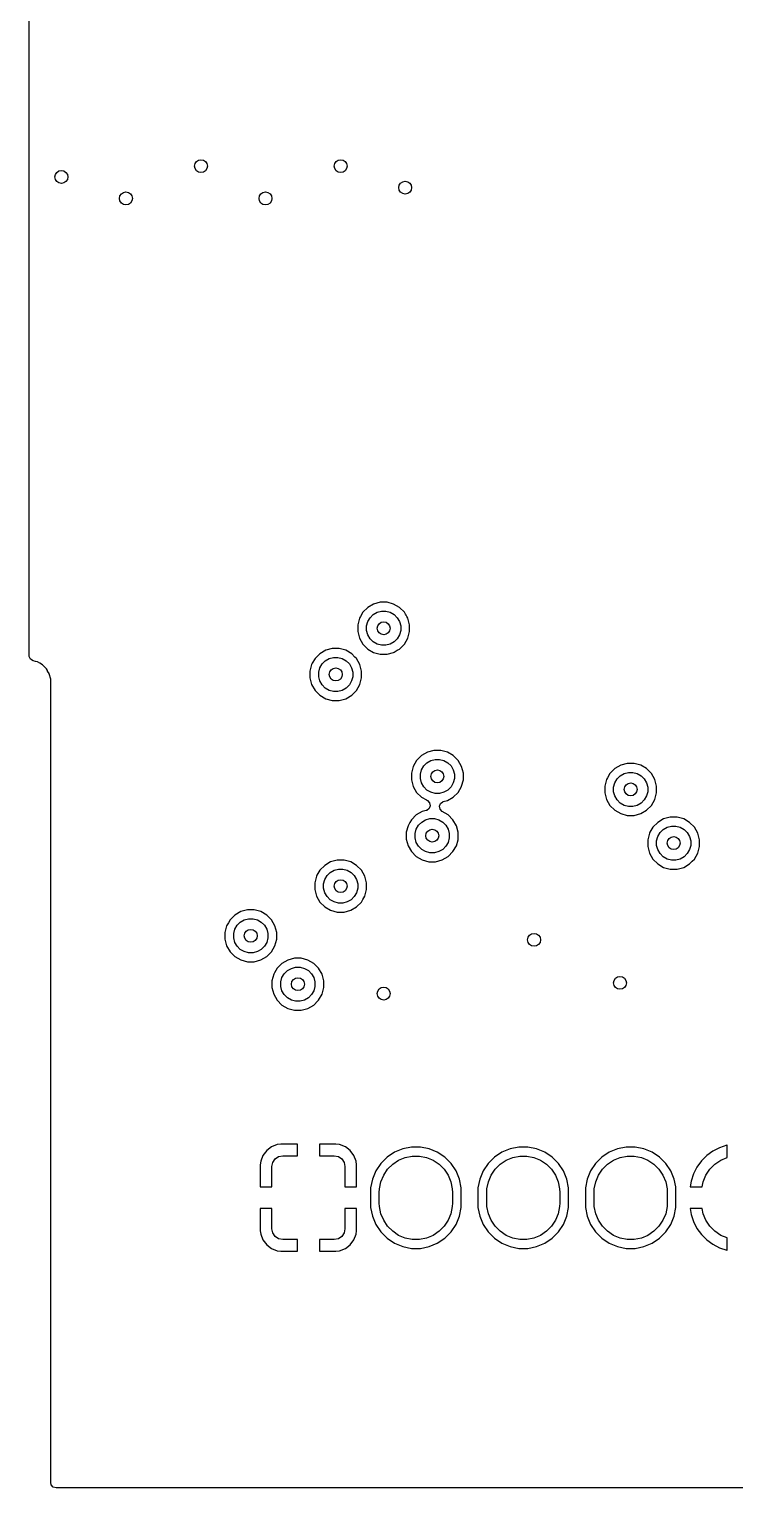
# Model space of a CAD drawing. Extents: x 0.98 to 8.09, y -3.46 to -0.83.
# Drawn here: x 3.002 to 3.649, y -3.465 to -2.128 of the extents above; entities that cross this region are included whole.
import ezdxf

# ---------------------------------------------------------------- set-up
doc = ezdxf.new("R2010")
doc.units = 0
doc.header["$MEASUREMENT"] = 0
doc.layers.add('BLACK', color=7, linetype='CONTINUOUS')

msp = doc.modelspace()

# ---------------------------------------------------------------- linework, layer by layer
at = {"layer": 'BLACK', "linetype": 'CONTINUOUS'}
for p, q in [((3.002, -2.1671), (3.002, -2.081)), ((3.002, -2.2015), (3.002, -2.1671)), ((3.002, -2.241), (3.002, -2.2015)), ((3.002, -2.2902), (3.002, -2.241)), ((3.002, -2.3295), (3.002, -2.2902)), ((3.002, -2.4772), (3.002, -2.3295)), ((3.002, -2.5067), (3.002, -2.4772)), ((3.002, -2.5559), (3.002, -2.5067)), ((3.002, -2.5953), (3.002, -2.5559)), ((3.002, -2.6347), (3.002, -2.5953)), ((3.002, -2.674), (3.002, -2.6347)), ((3.3122, -2.6581), (3.3078, -2.6626)), ((3.3176, -2.655), (3.3122, -2.6581)), ((3.3122, -2.6581), (3.3122, -2.6581)), ((3.3236, -2.6534), (3.3176, -2.655)), ((3.3176, -2.655), (3.3176, -2.655)), ((3.3176, -2.655), (3.3176, -2.655)), ((3.3299, -2.6534), (3.3236, -2.6534)), ((3.3359, -2.655), (3.3299, -2.6534)), ((3.3414, -2.6581), (3.3359, -2.655)), ((3.3458, -2.6626), (3.3414, -2.6581)), ((3.3046, -2.668), (3.303, -2.674)), ((3.3056, -2.6663), (3.3046, -2.668)), ((3.3078, -2.6626), (3.3056, -2.6663)), ((3.3078, -2.6626), (3.3078, -2.6626)), ((3.3112, -2.6751), (3.3122, -2.6711)), ((3.3122, -2.6711), (3.3143, -2.6676)), ((3.3143, -2.6676), (3.3172, -2.6647)), ((3.3172, -2.6647), (3.3207, -2.6626)), ((3.3207, -2.6626), (3.3247, -2.6616)), ((3.3247, -2.6616), (3.3288, -2.6616)), ((3.3288, -2.6616), (3.3328, -2.6626)), ((3.3328, -2.6626), (3.3364, -2.6647)), ((3.3364, -2.6647), (3.3393, -2.6676)), ((3.3393, -2.6676), (3.3413, -2.6711)), ((3.3413, -2.6711), (3.3424, -2.6751)), ((3.3467, -2.6642), (3.3458, -2.6626)), ((3.3473, -2.6652), (3.3467, -2.6642)), ((3.348, -2.6663), (3.3473, -2.6652)), ((3.3489, -2.668), (3.348, -2.6663)), ((3.348, -2.6663), (3.348, -2.6663)), ((3.3505, -2.674), (3.3489, -2.668)), ((3.3489, -2.668), (3.3489, -2.668)), ((3.002, -2.7022), (3.002, -2.674)), ((3.303, -2.674), (3.303, -2.6803)), ((3.303, -2.6803), (3.3046, -2.6863)), ((3.3112, -2.6792), (3.3112, -2.6751)), ((3.3122, -2.6832), (3.3112, -2.6792)), ((3.3143, -2.6868), (3.3122, -2.6832)), ((3.3413, -2.6832), (3.3393, -2.6868)), ((3.3424, -2.6792), (3.3413, -2.6832)), ((3.3424, -2.6751), (3.3424, -2.6792)), ((3.3489, -2.6863), (3.3505, -2.6803)), ((3.3505, -2.6803), (3.3505, -2.674)), ((3.2737, -2.6974), (3.2683, -2.7005)), ((3.2797, -2.6957), (3.2737, -2.6974)), ((3.2737, -2.6974), (3.2737, -2.6974)), ((3.2737, -2.6974), (3.2737, -2.6974)), ((3.286, -2.6957), (3.2797, -2.6957)), ((3.2921, -2.6974), (3.286, -2.6957)), ((3.2975, -2.7005), (3.2921, -2.6974)), ((3.3046, -2.6863), (3.3078, -2.6918)), ((3.3078, -2.6918), (3.3122, -2.6962)), ((3.3122, -2.6962), (3.3176, -2.6993)), ((3.3172, -2.6897), (3.3143, -2.6868)), ((3.3207, -2.6917), (3.3172, -2.6897)), ((3.3247, -2.6928), (3.3207, -2.6917)), ((3.3288, -2.6928), (3.3247, -2.6928)), ((3.3328, -2.6917), (3.3288, -2.6928)), ((3.3364, -2.6897), (3.3328, -2.6917)), ((3.3393, -2.6868), (3.3364, -2.6897)), ((3.3365, -2.699), (3.3393, -2.6974)), ((3.3393, -2.6974), (3.3414, -2.6962)), ((3.3414, -2.6962), (3.3458, -2.6918)), ((3.3458, -2.6918), (3.3489, -2.6863)), ((3.002, -2.703), (3.002, -2.7022)), ((3.0032, -2.7055), (3.002, -2.703)), ((3.0056, -2.7069), (3.0032, -2.7055)), ((3.0079, -2.7076), (3.0056, -2.7069)), ((3.0096, -2.708), (3.0079, -2.7076)), ((3.0116, -2.7092), (3.0096, -2.708)), ((3.0141, -2.7106), (3.0116, -2.7092)), ((3.0177, -2.7143), (3.0141, -2.7106)), ((3.2607, -2.7103), (3.2591, -2.7164)), ((3.2614, -2.7092), (3.2607, -2.7103)), ((3.2639, -2.7049), (3.2614, -2.7092)), ((3.2683, -2.7005), (3.2639, -2.7049)), ((3.2639, -2.7049), (3.2639, -2.7049)), ((3.2683, -2.7005), (3.2683, -2.7005)), ((3.2683, -2.7135), (3.2704, -2.7099)), ((3.2704, -2.7099), (3.2733, -2.707)), ((3.2733, -2.707), (3.2769, -2.705)), ((3.2769, -2.705), (3.2808, -2.7039)), ((3.2808, -2.7039), (3.2849, -2.7039)), ((3.2849, -2.7039), (3.2889, -2.705)), ((3.2889, -2.705), (3.2925, -2.707)), ((3.2925, -2.707), (3.2954, -2.7099)), ((3.2954, -2.7099), (3.2974, -2.7135)), ((3.3005, -2.7036), (3.2975, -2.7005)), ((3.3019, -2.7049), (3.3005, -2.7036)), ((3.305, -2.7103), (3.3019, -2.7049)), ((3.3066, -2.7164), (3.305, -2.7103)), ((3.3176, -2.6993), (3.3236, -2.7009)), ((3.3236, -2.7009), (3.3236, -2.7009)), ((3.3236, -2.7009), (3.3299, -2.7009)), ((3.3299, -2.7009), (3.3359, -2.6993)), ((3.3299, -2.7009), (3.3299, -2.7009)), ((3.3359, -2.6993), (3.3365, -2.699)), ((3.3359, -2.6993), (3.3359, -2.6993)), ((3.3359, -2.6993), (3.3359, -2.6993)), ((3.3359, -2.6993), (3.3359, -2.6993)), ((3.3365, -2.699), (3.3365, -2.699)), ((3.0187, -2.7159), (3.0177, -2.7143)), ((3.0189, -2.7164), (3.0187, -2.7159)), ((3.0202, -2.7185), (3.0189, -2.7164)), ((3.0203, -2.7188), (3.0202, -2.7185)), ((3.0202, -2.7185), (3.0202, -2.7185)), ((3.0217, -2.7238), (3.0203, -2.7188)), ((3.0203, -2.7188), (3.0203, -2.7188)), ((3.0203, -2.7188), (3.0203, -2.7188)), ((3.0217, -2.7467), (3.0217, -2.7238)), ((3.0217, -2.7238), (3.0217, -2.7238)), ((3.2591, -2.7164), (3.2591, -2.7226)), ((3.2591, -2.7226), (3.2607, -2.7287)), ((3.2673, -2.7175), (3.2683, -2.7135)), ((3.2673, -2.7216), (3.2673, -2.7175)), ((3.2683, -2.7255), (3.2673, -2.7216)), ((3.2704, -2.7291), (3.2683, -2.7255)), ((3.2974, -2.7255), (3.2954, -2.7291)), ((3.2974, -2.7135), (3.2985, -2.7175)), ((3.2985, -2.7216), (3.2974, -2.7255)), ((3.2985, -2.7175), (3.2985, -2.7216)), ((3.305, -2.7287), (3.3066, -2.7226)), ((3.3066, -2.7226), (3.3066, -2.7164)), ((3.2607, -2.7287), (3.2639, -2.7341)), ((3.2639, -2.7341), (3.2683, -2.7385)), ((3.2683, -2.7385), (3.2737, -2.7417)), ((3.2733, -2.732), (3.2704, -2.7291)), ((3.2769, -2.7341), (3.2733, -2.732)), ((3.2808, -2.7351), (3.2769, -2.7341)), ((3.2849, -2.7351), (3.2808, -2.7351)), ((3.2889, -2.7341), (3.2849, -2.7351)), ((3.2925, -2.732), (3.2889, -2.7341)), ((3.2921, -2.7417), (3.2975, -2.7385)), ((3.2954, -2.7291), (3.2925, -2.732)), ((3.2975, -2.7385), (3.3019, -2.7341)), ((3.3019, -2.7341), (3.305, -2.7287)), ((3.0217, -2.7823), (3.0217, -2.7467)), ((3.2737, -2.7417), (3.2797, -2.7433)), ((3.2797, -2.7433), (3.2797, -2.7433)), ((3.2797, -2.7433), (3.286, -2.7433)), ((3.286, -2.7433), (3.2921, -2.7417)), ((3.286, -2.7433), (3.286, -2.7433)), ((3.0217, -2.8641), (3.0217, -2.7823)), ((3.3668, -2.7907), (3.3614, -2.7939)), ((3.3729, -2.7891), (3.3668, -2.7907)), ((3.3668, -2.7907), (3.3668, -2.7907)), ((3.3668, -2.7907), (3.3668, -2.7907)), ((3.3791, -2.7891), (3.3729, -2.7891)), ((3.3852, -2.7907), (3.3791, -2.7891)), ((3.3906, -2.7939), (3.3852, -2.7907)), ((3.3538, -2.8037), (3.3522, -2.8098)), ((3.3554, -2.801), (3.3538, -2.8037)), ((3.357, -2.7983), (3.3554, -2.801)), ((3.3614, -2.7939), (3.357, -2.7983)), ((3.357, -2.7983), (3.357, -2.7983)), ((3.3614, -2.7939), (3.3614, -2.7939)), ((3.3614, -2.8069), (3.3635, -2.8033)), ((3.3635, -2.8033), (3.3664, -2.8004)), ((3.3664, -2.8004), (3.37, -2.7983)), ((3.37, -2.7983), (3.3739, -2.7973)), ((3.3739, -2.7973), (3.378, -2.7973)), ((3.378, -2.7973), (3.382, -2.7983)), ((3.382, -2.7983), (3.3856, -2.8004)), ((3.3856, -2.8004), (3.3885, -2.8033)), ((3.3885, -2.8033), (3.3905, -2.8069)), ((3.395, -2.7983), (3.3906, -2.7939)), ((3.3981, -2.8037), (3.395, -2.7983)), ((3.3998, -2.8098), (3.3981, -2.8037)), ((3.5386, -2.8058), (3.5341, -2.8102)), ((3.544, -2.8027), (3.5386, -2.8058)), ((3.5386, -2.8058), (3.5386, -2.8058)), ((3.55, -2.801), (3.544, -2.8027)), ((3.544, -2.8027), (3.544, -2.8027)), ((3.544, -2.8027), (3.544, -2.8027)), ((3.5563, -2.801), (3.55, -2.801)), ((3.5623, -2.8027), (3.5563, -2.801)), ((3.5677, -2.8058), (3.5623, -2.8027)), ((3.5722, -2.8102), (3.5677, -2.8058)), ((3.3522, -2.8098), (3.3522, -2.816)), ((3.3522, -2.816), (3.3538, -2.8221)), ((3.3604, -2.8108), (3.3614, -2.8069)), ((3.3604, -2.8149), (3.3604, -2.8108)), ((3.3614, -2.8189), (3.3604, -2.8149)), ((3.3635, -2.8225), (3.3614, -2.8189)), ((3.3905, -2.8189), (3.3885, -2.8225)), ((3.3905, -2.8069), (3.3916, -2.8108)), ((3.3916, -2.8149), (3.3905, -2.8189)), ((3.3916, -2.8108), (3.3916, -2.8149)), ((3.3982, -2.8217), (3.3998, -2.816)), ((3.3998, -2.816), (3.3998, -2.8098)), ((3.531, -2.8156), (3.5294, -2.8217)), ((3.5318, -2.8143), (3.531, -2.8156)), ((3.5341, -2.8102), (3.5318, -2.8143)), ((3.5341, -2.8102), (3.5341, -2.8102)), ((3.5375, -2.8227), (3.5386, -2.8188)), ((3.5386, -2.8188), (3.5407, -2.8152)), ((3.5407, -2.8152), (3.5436, -2.8123)), ((3.5436, -2.8123), (3.5471, -2.8103)), ((3.5471, -2.8103), (3.5511, -2.8092)), ((3.5511, -2.8092), (3.5552, -2.8092)), ((3.5552, -2.8092), (3.5592, -2.8103)), ((3.5592, -2.8103), (3.5627, -2.8123)), ((3.5627, -2.8123), (3.5656, -2.8152)), ((3.5656, -2.8152), (3.5677, -2.8188)), ((3.5677, -2.8188), (3.5688, -2.8227)), ((3.5753, -2.8156), (3.5722, -2.8102)), ((3.5769, -2.8217), (3.5753, -2.8156)), ((3.3538, -2.8221), (3.357, -2.8275)), ((3.357, -2.8275), (3.3614, -2.8319)), ((3.3614, -2.8319), (3.3659, -2.8345)), ((3.3664, -2.8254), (3.3635, -2.8225)), ((3.37, -2.8274), (3.3664, -2.8254)), ((3.3739, -2.8285), (3.37, -2.8274)), ((3.378, -2.8285), (3.3739, -2.8285)), ((3.382, -2.8274), (3.378, -2.8285)), ((3.3856, -2.8254), (3.382, -2.8274)), ((3.3852, -2.835), (3.3906, -2.8319)), ((3.3885, -2.8225), (3.3856, -2.8254)), ((3.3906, -2.8319), (3.395, -2.8275)), ((3.395, -2.8275), (3.3981, -2.8221)), ((3.3981, -2.8221), (3.3982, -2.8217)), ((3.5294, -2.8217), (3.5294, -2.8279)), ((3.5294, -2.8279), (3.531, -2.834)), ((3.5375, -2.8269), (3.5375, -2.8227)), ((3.5386, -2.8308), (3.5375, -2.8269)), ((3.5407, -2.8344), (3.5386, -2.8308)), ((3.5677, -2.8308), (3.5656, -2.8344)), ((3.5688, -2.8269), (3.5677, -2.8308)), ((3.5688, -2.8227), (3.5688, -2.8269)), ((3.5753, -2.834), (3.5769, -2.8279)), ((3.5769, -2.8279), (3.5769, -2.8217)), ((3.3621, -2.8451), (3.3567, -2.8482)), ((3.3658, -2.8441), (3.3621, -2.8451)), ((3.3662, -2.844), (3.3658, -2.8441)), ((3.3659, -2.8345), (3.367, -2.8351)), ((3.3684, -2.8424), (3.3662, -2.844)), ((3.367, -2.8351), (3.3689, -2.8371)), ((3.3694, -2.8398), (3.3684, -2.8424)), ((3.3689, -2.8371), (3.3694, -2.8398)), ((3.3778, -2.8403), (3.3789, -2.8377)), ((3.3784, -2.843), (3.3778, -2.8403)), ((3.3803, -2.845), (3.3784, -2.843)), ((3.3789, -2.8377), (3.3811, -2.8361)), ((3.3804, -2.8451), (3.3803, -2.845)), ((3.3859, -2.8482), (3.3804, -2.8451)), ((3.3804, -2.8451), (3.3804, -2.8451)), ((3.3811, -2.8361), (3.3814, -2.836)), ((3.3814, -2.836), (3.3852, -2.835)), ((3.531, -2.834), (3.5341, -2.8394)), ((3.5341, -2.8394), (3.5386, -2.8438)), ((3.5386, -2.8438), (3.544, -2.847)), ((3.5436, -2.8373), (3.5407, -2.8344)), ((3.5471, -2.8394), (3.5436, -2.8373)), ((3.5511, -2.8404), (3.5471, -2.8394)), ((3.5552, -2.8404), (3.5511, -2.8404)), ((3.5592, -2.8394), (3.5552, -2.8404)), ((3.5627, -2.8373), (3.5592, -2.8394)), ((3.5623, -2.847), (3.5677, -2.8438)), ((3.5656, -2.8344), (3.5627, -2.8373)), ((3.5677, -2.8438), (3.5722, -2.8394)), ((3.5722, -2.8394), (3.5753, -2.834)), ((3.3491, -2.8581), (3.3475, -2.8641)), ((3.3509, -2.855), (3.3491, -2.8581)), ((3.3522, -2.8526), (3.3509, -2.855)), ((3.3567, -2.8482), (3.3522, -2.8526)), ((3.3522, -2.8526), (3.3522, -2.8526)), ((3.3567, -2.8482), (3.3567, -2.8482)), ((3.3567, -2.8612), (3.3588, -2.8576)), ((3.3588, -2.8576), (3.3617, -2.8547)), ((3.3617, -2.8547), (3.3652, -2.8527)), ((3.3652, -2.8527), (3.3692, -2.8516)), ((3.3692, -2.8516), (3.3733, -2.8516)), ((3.3733, -2.8516), (3.3773, -2.8527)), ((3.3773, -2.8527), (3.3809, -2.8547)), ((3.3809, -2.8547), (3.3838, -2.8576)), ((3.3838, -2.8576), (3.3858, -2.8612)), ((3.3903, -2.8526), (3.3859, -2.8482)), ((3.3934, -2.8581), (3.3903, -2.8526)), ((3.395, -2.8641), (3.3934, -2.8581)), ((3.544, -2.847), (3.55, -2.8486)), ((3.55, -2.8486), (3.55, -2.8486)), ((3.55, -2.8486), (3.5563, -2.8486)), ((3.5563, -2.8486), (3.5623, -2.847)), ((3.5563, -2.8486), (3.5563, -2.8486)), ((3.5779, -2.855), (3.5735, -2.8594)), ((3.5833, -2.8519), (3.5779, -2.855)), ((3.5779, -2.855), (3.5779, -2.855)), ((3.5894, -2.8502), (3.5833, -2.8519)), ((3.5833, -2.8519), (3.5833, -2.8519)), ((3.5833, -2.8519), (3.5833, -2.8519)), ((3.5865, -2.8595), (3.5905, -2.8584)), ((3.5956, -2.8502), (3.5894, -2.8502)), ((3.5905, -2.8584), (3.5946, -2.8584)), ((3.5946, -2.8584), (3.5985, -2.8595)), ((3.6017, -2.8519), (3.5956, -2.8502)), ((3.6071, -2.855), (3.6017, -2.8519)), ((3.6115, -2.8594), (3.6071, -2.855)), ((3.0217, -2.9103), (3.0217, -2.8641)), ((3.3475, -2.8641), (3.3475, -2.8704)), ((3.3475, -2.8704), (3.3491, -2.8764)), ((3.3557, -2.8652), (3.3567, -2.8612)), ((3.3557, -2.8693), (3.3557, -2.8652)), ((3.3567, -2.8733), (3.3557, -2.8693)), ((3.3858, -2.8612), (3.3869, -2.8652)), ((3.3869, -2.8693), (3.3858, -2.8733)), ((3.3869, -2.8652), (3.3869, -2.8693)), ((3.3934, -2.8764), (3.3949, -2.8709)), ((3.3949, -2.8709), (3.395, -2.8704)), ((3.395, -2.8704), (3.395, -2.8641)), ((3.5704, -2.8648), (3.5688, -2.8709)), ((3.5688, -2.8709), (3.5688, -2.8771)), ((3.5708, -2.8641), (3.5704, -2.8648)), ((3.5735, -2.8594), (3.5708, -2.8641)), ((3.5735, -2.8594), (3.5735, -2.8594)), ((3.5769, -2.872), (3.578, -2.868)), ((3.5769, -2.8761), (3.5769, -2.872)), ((3.578, -2.868), (3.58, -2.8644)), ((3.58, -2.8644), (3.5829, -2.8615)), ((3.5829, -2.8615), (3.5865, -2.8595)), ((3.5985, -2.8595), (3.6021, -2.8615)), ((3.6021, -2.8615), (3.605, -2.8644)), ((3.605, -2.8644), (3.6071, -2.868)), ((3.6071, -2.868), (3.6081, -2.872)), ((3.6081, -2.872), (3.6081, -2.8761)), ((3.6147, -2.8648), (3.6115, -2.8594)), ((3.6163, -2.8709), (3.6147, -2.8648)), ((3.6163, -2.8771), (3.6163, -2.8709)), ((3.3491, -2.8764), (3.3522, -2.8818)), ((3.3522, -2.8818), (3.3567, -2.8863)), ((3.3588, -2.8768), (3.3567, -2.8733)), ((3.3617, -2.8797), (3.3588, -2.8768)), ((3.3652, -2.8818), (3.3617, -2.8797)), ((3.3692, -2.8828), (3.3652, -2.8818)), ((3.3733, -2.8828), (3.3692, -2.8828)), ((3.3773, -2.8818), (3.3733, -2.8828)), ((3.3809, -2.8797), (3.3773, -2.8818)), ((3.3838, -2.8768), (3.3809, -2.8797)), ((3.3858, -2.8733), (3.3838, -2.8768)), ((3.3859, -2.8863), (3.3903, -2.8818)), ((3.3903, -2.8818), (3.3934, -2.8764)), ((3.5688, -2.8771), (3.5704, -2.8832)), ((3.5704, -2.8832), (3.5735, -2.8886)), ((3.578, -2.88), (3.5769, -2.8761)), ((3.58, -2.8836), (3.578, -2.88)), ((3.5829, -2.8865), (3.58, -2.8836)), ((3.605, -2.8836), (3.6021, -2.8865)), ((3.6071, -2.88), (3.605, -2.8836)), ((3.6081, -2.8761), (3.6071, -2.88)), ((3.6115, -2.8886), (3.6147, -2.8832)), ((3.6147, -2.8832), (3.6163, -2.8771)), ((3.2684, -2.8988), (3.2656, -2.9035)), ((3.2728, -2.8944), (3.2684, -2.8988)), ((3.2684, -2.8988), (3.2684, -2.8988)), ((3.2782, -2.8912), (3.2728, -2.8944)), ((3.2728, -2.8944), (3.2728, -2.8944)), ((3.2778, -2.9009), (3.2814, -2.8988)), ((3.2843, -2.8896), (3.2782, -2.8912)), ((3.2782, -2.8912), (3.2782, -2.8912)), ((3.2782, -2.8912), (3.2782, -2.8912)), ((3.2814, -2.8988), (3.2853, -2.8978)), ((3.2905, -2.8896), (3.2843, -2.8896)), ((3.2853, -2.8978), (3.2895, -2.8978)), ((3.2895, -2.8978), (3.2934, -2.8988)), ((3.2966, -2.8912), (3.2905, -2.8896)), ((3.2934, -2.8988), (3.297, -2.9009)), ((3.302, -2.8944), (3.2966, -2.8912)), ((3.3064, -2.8988), (3.302, -2.8944)), ((3.3095, -2.9042), (3.3064, -2.8988)), ((3.3567, -2.8863), (3.3621, -2.8894)), ((3.3621, -2.8894), (3.3681, -2.891)), ((3.3681, -2.891), (3.3681, -2.891)), ((3.3681, -2.891), (3.3744, -2.891)), ((3.3744, -2.891), (3.3804, -2.8894)), ((3.3744, -2.891), (3.3744, -2.891)), ((3.3804, -2.8894), (3.3859, -2.8863)), ((3.5735, -2.8886), (3.5779, -2.893)), ((3.5779, -2.893), (3.5833, -2.8962)), ((3.5865, -2.8886), (3.5829, -2.8865)), ((3.5833, -2.8962), (3.5894, -2.8978)), ((3.5905, -2.8896), (3.5865, -2.8886)), ((3.5894, -2.8978), (3.5894, -2.8978)), ((3.5894, -2.8978), (3.5956, -2.8978)), ((3.5946, -2.8896), (3.5905, -2.8896)), ((3.5985, -2.8886), (3.5946, -2.8896)), ((3.5956, -2.8978), (3.6017, -2.8962)), ((3.5956, -2.8978), (3.5956, -2.8978)), ((3.6021, -2.8865), (3.5985, -2.8886)), ((3.6017, -2.8962), (3.6071, -2.893)), ((3.6071, -2.893), (3.6096, -2.8906)), ((3.6096, -2.8906), (3.6115, -2.8886)), ((3.0217, -2.9558), (3.0217, -2.9103)), ((3.2653, -2.9042), (3.2636, -2.9103)), ((3.2636, -2.9103), (3.2636, -2.9165)), ((3.2656, -2.9035), (3.2653, -2.9042)), ((3.2718, -2.9113), (3.2729, -2.9074)), ((3.2718, -2.9154), (3.2718, -2.9113)), ((3.2729, -2.9074), (3.2749, -2.9038)), ((3.2749, -2.9038), (3.2778, -2.9009)), ((3.297, -2.9009), (3.2999, -2.9038)), ((3.2999, -2.9038), (3.302, -2.9074)), ((3.302, -2.9074), (3.303, -2.9113)), ((3.303, -2.9113), (3.303, -2.9154)), ((3.3112, -2.9103), (3.3095, -2.9042)), ((3.3112, -2.9165), (3.3112, -2.9103)), ((3.2636, -2.9165), (3.2653, -2.9226)), ((3.2653, -2.9226), (3.2684, -2.928)), ((3.2729, -2.9194), (3.2718, -2.9154)), ((3.2749, -2.923), (3.2729, -2.9194)), ((3.2778, -2.9259), (3.2749, -2.923)), ((3.2814, -2.9279), (3.2778, -2.9259)), ((3.297, -2.9259), (3.2934, -2.9279)), ((3.2999, -2.923), (3.297, -2.9259)), ((3.302, -2.9194), (3.2999, -2.923)), ((3.303, -2.9154), (3.302, -2.9194)), ((3.3064, -2.928), (3.3077, -2.9257)), ((3.3077, -2.9257), (3.3095, -2.9226)), ((3.3095, -2.9226), (3.3112, -2.9165)), ((3.1959, -2.9367), (3.1904, -2.9399)), ((3.2019, -2.9351), (3.1959, -2.9367)), ((3.1959, -2.9367), (3.1959, -2.9367)), ((3.1959, -2.9367), (3.1959, -2.9367)), ((3.2082, -2.9351), (3.2019, -2.9351)), ((3.2142, -2.9367), (3.2082, -2.9351)), ((3.2196, -2.9399), (3.2142, -2.9367)), ((3.2684, -2.928), (3.2728, -2.9324)), ((3.2728, -2.9324), (3.2782, -2.9355)), ((3.2782, -2.9355), (3.2843, -2.9372)), ((3.2853, -2.929), (3.2814, -2.9279)), ((3.2843, -2.9372), (3.2843, -2.9372)), ((3.2843, -2.9372), (3.2905, -2.9372)), ((3.2895, -2.929), (3.2853, -2.929)), ((3.2934, -2.9279), (3.2895, -2.929)), ((3.2905, -2.9372), (3.2966, -2.9355)), ((3.2905, -2.9372), (3.2905, -2.9372)), ((3.2966, -2.9355), (3.302, -2.9324)), ((3.302, -2.9324), (3.3064, -2.928)), ((3.1829, -2.9497), (3.1813, -2.9558)), ((3.1845, -2.947), (3.1829, -2.9497)), ((3.186, -2.9443), (3.1845, -2.947)), ((3.1904, -2.9399), (3.186, -2.9443)), ((3.186, -2.9443), (3.186, -2.9443)), ((3.1904, -2.9399), (3.1904, -2.9399)), ((3.1905, -2.9529), (3.1925, -2.9493)), ((3.1925, -2.9493), (3.1954, -2.9464)), ((3.1954, -2.9464), (3.199, -2.9443)), ((3.199, -2.9443), (3.203, -2.9433)), ((3.203, -2.9433), (3.2071, -2.9433)), ((3.2071, -2.9433), (3.2111, -2.9443)), ((3.2111, -2.9443), (3.2146, -2.9464)), ((3.2146, -2.9464), (3.2175, -2.9493)), ((3.2175, -2.9493), (3.2196, -2.9529)), ((3.224, -2.9443), (3.2196, -2.9399)), ((3.2272, -2.9497), (3.224, -2.9443)), ((3.2288, -2.9558), (3.2272, -2.9497)), ((3.0217, -3.0001), (3.0217, -2.9558)), ((3.1813, -2.9558), (3.1813, -2.962)), ((3.1813, -2.962), (3.1829, -2.9681)), ((3.1894, -2.9568), (3.1905, -2.9529)), ((3.1894, -2.9609), (3.1894, -2.9568)), ((3.1905, -2.9649), (3.1894, -2.9609)), ((3.1925, -2.9685), (3.1905, -2.9649)), ((3.2196, -2.9649), (3.2175, -2.9685)), ((3.2196, -2.9529), (3.2206, -2.9568)), ((3.2206, -2.9609), (3.2196, -2.9649)), ((3.2206, -2.9568), (3.2206, -2.9609)), ((3.2272, -2.9681), (3.2288, -2.962)), ((3.2288, -2.9595), (3.2288, -2.9558)), ((3.2288, -2.962), (3.2288, -2.9595)), ((3.1829, -2.9681), (3.186, -2.9735)), ((3.186, -2.9735), (3.1904, -2.9779)), ((3.1904, -2.9779), (3.1959, -2.981)), ((3.1954, -2.9714), (3.1925, -2.9685)), ((3.199, -2.9734), (3.1954, -2.9714)), ((3.203, -2.9745), (3.199, -2.9734)), ((3.2071, -2.9745), (3.203, -2.9745)), ((3.2111, -2.9734), (3.2071, -2.9745)), ((3.2146, -2.9714), (3.2111, -2.9734)), ((3.2142, -2.981), (3.2196, -2.9779)), ((3.2175, -2.9685), (3.2146, -2.9714)), ((3.2196, -2.9779), (3.224, -2.9735)), ((3.224, -2.9735), (3.2272, -2.9681)), ((3.2451, -2.9795), (3.239, -2.9811)), ((3.2513, -2.9795), (3.2451, -2.9795)), ((3.2574, -2.9811), (3.2513, -2.9795)), ((3.1959, -2.981), (3.2019, -2.9827)), ((3.2019, -2.9827), (3.2019, -2.9827)), ((3.2019, -2.9827), (3.2082, -2.9827)), ((3.2082, -2.9827), (3.2142, -2.981)), ((3.2082, -2.9827), (3.2082, -2.9827)), ((3.2268, -2.9928), (3.226, -2.9941)), ((3.2292, -2.9886), (3.2268, -2.9928)), ((3.2336, -2.9842), (3.2292, -2.9886)), ((3.2292, -2.9886), (3.2292, -2.9886)), ((3.239, -2.9811), (3.2336, -2.9842)), ((3.2336, -2.9842), (3.2336, -2.9842)), ((3.2357, -2.9937), (3.2386, -2.9907)), ((3.2386, -2.9907), (3.2422, -2.9887)), ((3.239, -2.9811), (3.239, -2.9811)), ((3.239, -2.9811), (3.239, -2.9811)), ((3.2422, -2.9887), (3.2461, -2.9876)), ((3.2461, -2.9876), (3.2502, -2.9876)), ((3.2502, -2.9876), (3.2542, -2.9887)), ((3.2542, -2.9887), (3.2578, -2.9907)), ((3.2628, -2.9842), (3.2574, -2.9811)), ((3.2578, -2.9907), (3.2607, -2.9937)), ((3.2672, -2.9886), (3.2628, -2.9842)), ((3.2703, -2.9941), (3.2672, -2.9886)), ((3.0217, -3.088), (3.0217, -3.0001)), ((3.226, -2.9941), (3.2244, -3.0001)), ((3.2244, -3.0001), (3.2244, -3.0064)), ((3.2326, -3.0012), (3.2336, -2.9972)), ((3.2326, -3.0053), (3.2326, -3.0012)), ((3.2336, -3.0093), (3.2326, -3.0053)), ((3.2336, -2.9972), (3.2357, -2.9937)), ((3.2607, -2.9937), (3.2627, -2.9972)), ((3.2627, -2.9972), (3.2638, -3.0012)), ((3.2638, -3.0053), (3.2627, -3.0093)), ((3.2638, -3.0012), (3.2638, -3.0053)), ((3.272, -3.0001), (3.2703, -2.9941)), ((3.272, -3.0064), (3.272, -3.0001)), ((3.2244, -3.0064), (3.226, -3.0124)), ((3.226, -3.0124), (3.2292, -3.0178)), ((3.2292, -3.0178), (3.2336, -3.0223)), ((3.2357, -3.0128), (3.2336, -3.0093)), ((3.2386, -3.0157), (3.2357, -3.0128)), ((3.2422, -3.0178), (3.2386, -3.0157)), ((3.2461, -3.0189), (3.2422, -3.0178)), ((3.2502, -3.0189), (3.2461, -3.0189)), ((3.2542, -3.0178), (3.2502, -3.0189)), ((3.2578, -3.0157), (3.2542, -3.0178)), ((3.2607, -3.0128), (3.2578, -3.0157)), ((3.2627, -3.0093), (3.2607, -3.0128)), ((3.2628, -3.0223), (3.2665, -3.0185)), ((3.2665, -3.0185), (3.2672, -3.0178)), ((3.2672, -3.0178), (3.2703, -3.0124)), ((3.2703, -3.0124), (3.272, -3.0064)), ((3.2336, -3.0223), (3.239, -3.0254)), ((3.239, -3.0254), (3.2451, -3.027)), ((3.2451, -3.027), (3.2451, -3.027)), ((3.2451, -3.027), (3.2513, -3.027)), ((3.2513, -3.027), (3.2574, -3.0254)), ((3.2513, -3.027), (3.2513, -3.027)), ((3.2574, -3.0254), (3.2628, -3.0223)), ((3.0217, -3.1687), (3.0217, -3.088)), ((3.2241, -3.1522), (3.2196, -3.1556)), ((3.2293, -3.1501), (3.2241, -3.1522)), ((3.2326, -3.1497), (3.2293, -3.1501)), ((3.2479, -3.1497), (3.2326, -3.1497)), ((3.2479, -3.1604), (3.2479, -3.1497)), ((3.2831, -3.1497), (3.2679, -3.1497)), ((3.2679, -3.1497), (3.2679, -3.1604)), ((3.2864, -3.1501), (3.2831, -3.1497)), ((3.2917, -3.1522), (3.2864, -3.1501)), ((3.2961, -3.1556), (3.2917, -3.1522)), ((3.3522, -3.1524), (3.3442, -3.154)), ((3.3604, -3.1524), (3.3522, -3.1524)), ((3.3522, -3.1524), (3.3522, -3.1524)), ((3.3684, -3.154), (3.3604, -3.1524)), ((3.3604, -3.1524), (3.3604, -3.1524)), ((3.4506, -3.1524), (3.4426, -3.154)), ((3.4588, -3.1524), (3.4506, -3.1524)), ((3.4506, -3.1524), (3.4506, -3.1524)), ((3.4668, -3.154), (3.4588, -3.1524)), ((3.4588, -3.1524), (3.4588, -3.1524)), ((3.5491, -3.1524), (3.541, -3.154)), ((3.5572, -3.1524), (3.5491, -3.1524)), ((3.5491, -3.1524), (3.5491, -3.1524)), ((3.5652, -3.154), (3.5572, -3.1524)), ((3.5572, -3.1524), (3.5572, -3.1524)), ((3.6346, -3.153), (3.6284, -3.1561)), ((3.6412, -3.1508), (3.6346, -3.153)), ((3.6346, -3.153), (3.6346, -3.153)), ((3.6416, -3.1508), (3.6412, -3.1508)), ((3.6412, -3.1508), (3.6412, -3.1508)), ((3.6416, -3.162), (3.6416, -3.1508)), ((3.6416, -3.1508), (3.6416, -3.1508)), ((3.2141, -3.1654), (3.2137, -3.1687)), ((3.2162, -3.1601), (3.2141, -3.1654)), ((3.2196, -3.1556), (3.2162, -3.1601)), ((3.2244, -3.1703), (3.2252, -3.1665)), ((3.2252, -3.1665), (3.2273, -3.1633)), ((3.2273, -3.1633), (3.2305, -3.1612)), ((3.2305, -3.1612), (3.2343, -3.1604)), ((3.2343, -3.1604), (3.2479, -3.1604)), ((3.2679, -3.1604), (3.2815, -3.1604)), ((3.2815, -3.1604), (3.2853, -3.1612)), ((3.2853, -3.1612), (3.2885, -3.1633)), ((3.2885, -3.1633), (3.2906, -3.1665)), ((3.2906, -3.1665), (3.2913, -3.1703)), ((3.2996, -3.1601), (3.2961, -3.1556)), ((3.3016, -3.1654), (3.2996, -3.1601)), ((3.302, -3.1687), (3.3016, -3.1654)), ((3.3299, -3.1617), (3.3241, -3.1675)), ((3.3366, -3.1571), (3.3299, -3.1617)), ((3.3299, -3.1617), (3.3299, -3.1617)), ((3.3351, -3.168), (3.3405, -3.1644)), ((3.3442, -3.154), (3.3366, -3.1571)), ((3.3366, -3.1571), (3.3366, -3.1571)), ((3.3405, -3.1644), (3.3466, -3.1619)), ((3.3442, -3.154), (3.3442, -3.154)), ((3.3466, -3.1619), (3.353, -3.1606)), ((3.353, -3.1606), (3.3596, -3.1606)), ((3.3596, -3.1606), (3.366, -3.1619)), ((3.366, -3.1619), (3.3721, -3.1644)), ((3.3759, -3.1571), (3.3684, -3.154)), ((3.3684, -3.154), (3.3684, -3.154)), ((3.3721, -3.1644), (3.3775, -3.168)), ((3.3827, -3.1617), (3.3759, -3.1571)), ((3.3759, -3.1571), (3.3759, -3.1571)), ((3.3885, -3.1675), (3.3827, -3.1617)), ((3.3827, -3.1617), (3.3827, -3.1617)), ((3.4283, -3.1617), (3.4225, -3.1675)), ((3.4351, -3.1571), (3.4283, -3.1617)), ((3.4283, -3.1617), (3.4283, -3.1617)), ((3.4335, -3.168), (3.4389, -3.1644)), ((3.4426, -3.154), (3.4351, -3.1571)), ((3.4351, -3.1571), (3.4351, -3.1571)), ((3.4389, -3.1644), (3.445, -3.1619)), ((3.4426, -3.154), (3.4426, -3.154)), ((3.445, -3.1619), (3.4514, -3.1606)), ((3.4514, -3.1606), (3.458, -3.1606)), ((3.458, -3.1606), (3.4644, -3.1619)), ((3.4644, -3.1619), (3.4705, -3.1644)), ((3.4744, -3.1571), (3.4668, -3.154)), ((3.4668, -3.154), (3.4668, -3.154)), ((3.4705, -3.1644), (3.476, -3.168)), ((3.4812, -3.1617), (3.4744, -3.1571)), ((3.4744, -3.1571), (3.4744, -3.1571)), ((3.4869, -3.1675), (3.4812, -3.1617)), ((3.4812, -3.1617), (3.4812, -3.1617)), ((3.5267, -3.1617), (3.5209, -3.1675)), ((3.5335, -3.1571), (3.5267, -3.1617)), ((3.5267, -3.1617), (3.5267, -3.1617)), ((3.5319, -3.168), (3.5374, -3.1644)), ((3.541, -3.154), (3.5335, -3.1571)), ((3.5335, -3.1571), (3.5335, -3.1571)), ((3.5374, -3.1644), (3.5434, -3.1619)), ((3.541, -3.154), (3.541, -3.154)), ((3.5434, -3.1619), (3.5499, -3.1606)), ((3.5499, -3.1606), (3.5564, -3.1606)), ((3.5564, -3.1606), (3.5629, -3.1619)), ((3.5629, -3.1619), (3.5689, -3.1644)), ((3.5652, -3.154), (3.5652, -3.154)), ((3.5728, -3.1571), (3.5652, -3.154)), ((3.5689, -3.1644), (3.5744, -3.168)), ((3.5796, -3.1617), (3.5728, -3.1571)), ((3.5728, -3.1571), (3.5728, -3.1571)), ((3.5854, -3.1675), (3.5796, -3.1617)), ((3.5796, -3.1617), (3.5796, -3.1617)), ((3.6179, -3.1651), (3.6138, -3.1708)), ((3.6228, -3.1602), (3.6179, -3.1651)), ((3.6284, -3.1561), (3.6228, -3.1602)), ((3.6303, -3.168), (3.6358, -3.1644)), ((3.6358, -3.1644), (3.6416, -3.162)), ((3.0217, -3.2677), (3.0217, -3.1687)), ((3.2137, -3.1687), (3.2137, -3.1888)), ((3.2244, -3.1888), (3.2244, -3.1703)), ((3.2913, -3.1703), (3.2913, -3.1888)), ((3.302, -3.1888), (3.302, -3.1687)), ((3.3195, -3.1742), (3.3164, -3.1818)), ((3.3241, -3.1675), (3.3195, -3.1742)), ((3.3195, -3.1742), (3.3195, -3.1742)), ((3.3241, -3.1675), (3.3241, -3.1675)), ((3.3243, -3.1842), (3.3268, -3.1781)), ((3.3268, -3.1781), (3.3304, -3.1727)), ((3.3304, -3.1727), (3.3351, -3.168)), ((3.3775, -3.168), (3.3822, -3.1727)), ((3.3822, -3.1727), (3.3858, -3.1781)), ((3.3858, -3.1781), (3.3883, -3.1842)), ((3.3931, -3.1742), (3.3885, -3.1675)), ((3.3885, -3.1675), (3.3885, -3.1675)), ((3.3962, -3.1818), (3.3931, -3.1742)), ((3.3931, -3.1742), (3.3931, -3.1742)), ((3.3931, -3.1742), (3.3931, -3.1742)), ((3.418, -3.1742), (3.4148, -3.1818)), ((3.4225, -3.1675), (3.418, -3.1742)), ((3.418, -3.1742), (3.418, -3.1742)), ((3.4225, -3.1675), (3.4225, -3.1675)), ((3.4227, -3.1842), (3.4252, -3.1781)), ((3.4252, -3.1781), (3.4289, -3.1727)), ((3.4289, -3.1727), (3.4335, -3.168)), ((3.476, -3.168), (3.4806, -3.1727)), ((3.4806, -3.1727), (3.4842, -3.1781)), ((3.4842, -3.1781), (3.4867, -3.1842)), ((3.4915, -3.1742), (3.4869, -3.1675)), ((3.4869, -3.1675), (3.4869, -3.1675)), ((3.4946, -3.1818), (3.4915, -3.1742)), ((3.4915, -3.1742), (3.4915, -3.1742)), ((3.4915, -3.1742), (3.4915, -3.1742)), ((3.5164, -3.1742), (3.5133, -3.1818)), ((3.5209, -3.1675), (3.5164, -3.1742)), ((3.5164, -3.1742), (3.5164, -3.1742)), ((3.5209, -3.1675), (3.5209, -3.1675)), ((3.5211, -3.1842), (3.5236, -3.1781)), ((3.5236, -3.1781), (3.5273, -3.1727)), ((3.5273, -3.1727), (3.5319, -3.168)), ((3.5744, -3.168), (3.579, -3.1727)), ((3.579, -3.1727), (3.5827, -3.1781)), ((3.5827, -3.1781), (3.5852, -3.1842)), ((3.5899, -3.1742), (3.5854, -3.1675)), ((3.5854, -3.1675), (3.5854, -3.1675)), ((3.593, -3.1818), (3.5899, -3.1742)), ((3.5899, -3.1742), (3.5899, -3.1742)), ((3.5899, -3.1742), (3.5899, -3.1742)), ((3.6107, -3.177), (3.6085, -3.1836)), ((3.6138, -3.1708), (3.6107, -3.177)), ((3.6107, -3.177), (3.6107, -3.177)), ((3.6196, -3.1842), (3.6221, -3.1781)), ((3.6221, -3.1781), (3.6257, -3.1727)), ((3.6257, -3.1727), (3.6303, -3.168)), ((3.2137, -3.1888), (3.2244, -3.1888)), ((3.2913, -3.1888), (3.302, -3.1888)), ((3.3164, -3.1818), (3.3148, -3.1898)), ((3.3148, -3.1898), (3.3148, -3.2078)), ((3.3164, -3.1818), (3.3164, -3.1818)), ((3.3228, -3.1939), (3.323, -3.1906)), ((3.323, -3.1906), (3.3243, -3.1842)), ((3.3883, -3.1842), (3.3896, -3.1906)), ((3.3896, -3.1906), (3.3898, -3.1939)), ((3.3978, -3.1898), (3.3962, -3.1818)), ((3.3978, -3.2078), (3.3978, -3.1898)), ((3.3978, -3.1898), (3.3978, -3.1898)), ((3.4148, -3.1818), (3.4132, -3.1898)), ((3.4132, -3.1898), (3.4132, -3.2078)), ((3.4148, -3.1818), (3.4148, -3.1818)), ((3.4213, -3.1939), (3.4214, -3.1906)), ((3.4214, -3.1906), (3.4227, -3.1842)), ((3.4867, -3.1842), (3.488, -3.1906)), ((3.488, -3.1906), (3.4882, -3.1939)), ((3.4962, -3.1898), (3.4946, -3.1818)), ((3.4962, -3.2078), (3.4962, -3.1898)), ((3.4962, -3.1898), (3.4962, -3.1898)), ((3.5133, -3.1818), (3.5117, -3.1898)), ((3.5117, -3.1898), (3.5117, -3.2078)), ((3.5133, -3.1818), (3.5133, -3.1818)), ((3.5197, -3.1939), (3.5198, -3.1906)), ((3.5198, -3.1906), (3.5211, -3.1842)), ((3.5852, -3.1842), (3.5865, -3.1906)), ((3.5865, -3.1906), (3.5866, -3.1939)), ((3.5944, -3.1888), (3.593, -3.1818)), ((3.5946, -3.1898), (3.5944, -3.1888)), ((3.5946, -3.2078), (3.5946, -3.1898)), ((3.6085, -3.1836), (3.6077, -3.1888)), ((3.6077, -3.1888), (3.6186, -3.1888)), ((3.6186, -3.1888), (3.6196, -3.1842)), ((3.3228, -3.2037), (3.3228, -3.1939)), ((3.323, -3.207), (3.3228, -3.2037)), ((3.3898, -3.2037), (3.3896, -3.207)), ((3.3898, -3.1939), (3.3898, -3.2037)), ((3.4213, -3.2037), (3.4213, -3.1939)), ((3.4214, -3.207), (3.4213, -3.2037)), ((3.4882, -3.2037), (3.488, -3.207)), ((3.4882, -3.1939), (3.4882, -3.2037)), ((3.5197, -3.2037), (3.5197, -3.1939)), ((3.5198, -3.207), (3.5197, -3.2037)), ((3.5866, -3.2037), (3.5865, -3.207)), ((3.5866, -3.1939), (3.5866, -3.2037)), ((3.2137, -3.2088), (3.2137, -3.229)), ((3.2244, -3.2088), (3.2137, -3.2088)), ((3.2244, -3.2274), (3.2244, -3.2088)), ((3.302, -3.2088), (3.2913, -3.2088)), ((3.2913, -3.2088), (3.2913, -3.2274)), ((3.302, -3.229), (3.302, -3.2088)), ((3.3148, -3.2078), (3.3164, -3.2158)), ((3.3164, -3.2158), (3.3164, -3.2158)), ((3.3164, -3.2158), (3.3195, -3.2234)), ((3.3243, -3.2135), (3.323, -3.207)), ((3.3268, -3.2195), (3.3243, -3.2135)), ((3.3304, -3.225), (3.3268, -3.2195)), ((3.3858, -3.2195), (3.3822, -3.225)), ((3.3883, -3.2135), (3.3858, -3.2195)), ((3.3896, -3.207), (3.3883, -3.2135)), ((3.3931, -3.2234), (3.3962, -3.2158)), ((3.3962, -3.2158), (3.3978, -3.2078)), ((3.4132, -3.2078), (3.4148, -3.2158)), ((3.4148, -3.2158), (3.4148, -3.2158)), ((3.4148, -3.2158), (3.418, -3.2234)), ((3.4227, -3.2135), (3.4214, -3.207)), ((3.4252, -3.2195), (3.4227, -3.2135)), ((3.4289, -3.225), (3.4252, -3.2195)), ((3.4842, -3.2195), (3.4806, -3.225)), ((3.4867, -3.2135), (3.4842, -3.2195)), ((3.488, -3.207), (3.4867, -3.2135)), ((3.4915, -3.2234), (3.4946, -3.2158)), ((3.4946, -3.2158), (3.4962, -3.2078)), ((3.5117, -3.2078), (3.5133, -3.2158)), ((3.5133, -3.2158), (3.5133, -3.2158)), ((3.5133, -3.2158), (3.5164, -3.2234)), ((3.5211, -3.2135), (3.5198, -3.207)), ((3.5236, -3.2195), (3.5211, -3.2135)), ((3.5273, -3.225), (3.5236, -3.2195)), ((3.5827, -3.2195), (3.579, -3.225)), ((3.5852, -3.2135), (3.5827, -3.2195)), ((3.5865, -3.207), (3.5852, -3.2135)), ((3.5899, -3.2234), (3.593, -3.2158)), ((3.593, -3.2158), (3.5946, -3.2078)), ((3.6077, -3.2088), (3.6085, -3.2141)), ((3.6186, -3.2088), (3.6077, -3.2088)), ((3.6085, -3.2141), (3.6107, -3.2207)), ((3.6196, -3.2135), (3.6186, -3.2088)), ((3.6221, -3.2195), (3.6196, -3.2135)), ((3.6257, -3.225), (3.6221, -3.2195)), ((3.2137, -3.229), (3.2141, -3.2323)), ((3.2141, -3.2323), (3.2162, -3.2375)), ((3.2252, -3.2311), (3.2244, -3.2274)), ((3.2273, -3.2343), (3.2252, -3.2311)), ((3.2906, -3.2311), (3.2885, -3.2343)), ((3.2913, -3.2274), (3.2906, -3.2311)), ((3.2996, -3.2375), (3.3016, -3.2323)), ((3.3016, -3.2323), (3.302, -3.229)), ((3.3195, -3.2234), (3.3195, -3.2234)), ((3.3195, -3.2234), (3.3241, -3.2302)), ((3.3241, -3.2302), (3.3241, -3.2302)), ((3.3241, -3.2302), (3.3299, -3.236)), ((3.3351, -3.2296), (3.3304, -3.225)), ((3.3405, -3.2333), (3.3351, -3.2296)), ((3.3466, -3.2358), (3.3405, -3.2333)), ((3.3721, -3.2333), (3.366, -3.2358)), ((3.3775, -3.2296), (3.3721, -3.2333)), ((3.3822, -3.225), (3.3775, -3.2296)), ((3.3827, -3.236), (3.3885, -3.2302)), ((3.3885, -3.2302), (3.3931, -3.2234)), ((3.418, -3.2234), (3.418, -3.2234)), ((3.418, -3.2234), (3.4225, -3.2302)), ((3.4225, -3.2302), (3.4225, -3.2302)), ((3.4225, -3.2302), (3.4283, -3.236)), ((3.4335, -3.2296), (3.4289, -3.225)), ((3.4389, -3.2333), (3.4335, -3.2296)), ((3.445, -3.2358), (3.4389, -3.2333)), ((3.4705, -3.2333), (3.4644, -3.2358)), ((3.476, -3.2296), (3.4705, -3.2333)), ((3.4806, -3.225), (3.476, -3.2296)), ((3.4812, -3.236), (3.4869, -3.2302)), ((3.4869, -3.2302), (3.4915, -3.2234)), ((3.5164, -3.2234), (3.5164, -3.2234)), ((3.5164, -3.2234), (3.5209, -3.2302)), ((3.5209, -3.2302), (3.5209, -3.2302)), ((3.5209, -3.2302), (3.5267, -3.236)), ((3.5319, -3.2296), (3.5273, -3.225)), ((3.5374, -3.2333), (3.5319, -3.2296)), ((3.5434, -3.2358), (3.5374, -3.2333)), ((3.5689, -3.2333), (3.5629, -3.2358)), ((3.5744, -3.2296), (3.5689, -3.2333)), ((3.579, -3.225), (3.5744, -3.2296)), ((3.5796, -3.236), (3.5854, -3.2302)), ((3.5854, -3.2302), (3.5899, -3.2234)), ((3.6107, -3.2207), (3.6107, -3.2207)), ((3.6107, -3.2207), (3.6138, -3.2269)), ((3.6138, -3.2269), (3.6179, -3.2325)), ((3.6179, -3.2325), (3.6228, -3.2374)), ((3.6303, -3.2296), (3.6257, -3.225)), ((3.6358, -3.2333), (3.6303, -3.2296)), ((3.6416, -3.2356), (3.6358, -3.2333)), ((3.2162, -3.2375), (3.2196, -3.242)), ((3.2196, -3.242), (3.2241, -3.2454)), ((3.2241, -3.2454), (3.2293, -3.2475)), ((3.2305, -3.2365), (3.2273, -3.2343)), ((3.2343, -3.2372), (3.2305, -3.2365)), ((3.2479, -3.2372), (3.2343, -3.2372)), ((3.2479, -3.2479), (3.2479, -3.2372)), ((3.2815, -3.2372), (3.2679, -3.2372)), ((3.2679, -3.2372), (3.2679, -3.2479)), ((3.2853, -3.2365), (3.2815, -3.2372)), ((3.2885, -3.2343), (3.2853, -3.2365)), ((3.2864, -3.2475), (3.2917, -3.2454)), ((3.2917, -3.2454), (3.2961, -3.242)), ((3.2961, -3.242), (3.2996, -3.2375)), ((3.3299, -3.236), (3.3299, -3.236)), ((3.3299, -3.236), (3.3366, -3.2405)), ((3.3366, -3.2405), (3.3366, -3.2405)), ((3.3366, -3.2405), (3.3366, -3.2405)), ((3.3366, -3.2405), (3.3442, -3.2436)), ((3.3442, -3.2436), (3.3522, -3.2452)), ((3.353, -3.237), (3.3466, -3.2358)), ((3.3522, -3.2452), (3.3522, -3.2452)), ((3.3522, -3.2452), (3.3522, -3.2452)), ((3.3522, -3.2452), (3.3604, -3.2452)), ((3.3596, -3.237), (3.353, -3.237)), ((3.366, -3.2358), (3.3596, -3.237)), ((3.3604, -3.2452), (3.3684, -3.2436)), ((3.3604, -3.2452), (3.3604, -3.2452)), ((3.3684, -3.2436), (3.3759, -3.2405)), ((3.3759, -3.2405), (3.3827, -3.236)), ((3.4283, -3.236), (3.4283, -3.236)), ((3.4283, -3.236), (3.4351, -3.2405)), ((3.4351, -3.2405), (3.4351, -3.2405)), ((3.4351, -3.2405), (3.4351, -3.2405)), ((3.4351, -3.2405), (3.4426, -3.2436)), ((3.4426, -3.2436), (3.4506, -3.2452)), ((3.4514, -3.237), (3.445, -3.2358)), ((3.4506, -3.2452), (3.4506, -3.2452)), ((3.4506, -3.2452), (3.4506, -3.2452)), ((3.4506, -3.2452), (3.4588, -3.2452)), ((3.458, -3.237), (3.4514, -3.237)), ((3.4644, -3.2358), (3.458, -3.237)), ((3.4588, -3.2452), (3.4668, -3.2436)), ((3.4588, -3.2452), (3.4588, -3.2452)), ((3.4668, -3.2436), (3.4744, -3.2405)), ((3.4744, -3.2405), (3.4812, -3.236)), ((3.5267, -3.236), (3.5267, -3.236)), ((3.5267, -3.236), (3.5335, -3.2405)), ((3.5335, -3.2405), (3.5335, -3.2405)), ((3.5335, -3.2405), (3.5335, -3.2405)), ((3.5335, -3.2405), (3.541, -3.2436)), ((3.541, -3.2436), (3.5491, -3.2452)), ((3.5499, -3.237), (3.5434, -3.2358)), ((3.5491, -3.2452), (3.5491, -3.2452)), ((3.5491, -3.2452), (3.5491, -3.2452)), ((3.5491, -3.2452), (3.5572, -3.2452)), ((3.5564, -3.237), (3.5499, -3.237)), ((3.5629, -3.2358), (3.5564, -3.237)), ((3.5572, -3.2452), (3.5652, -3.2436)), ((3.5572, -3.2452), (3.5572, -3.2452)), ((3.5652, -3.2436), (3.5728, -3.2405)), ((3.5728, -3.2405), (3.5796, -3.236)), ((3.6228, -3.2374), (3.6284, -3.2415)), ((3.6284, -3.2415), (3.6346, -3.2447)), ((3.6346, -3.2447), (3.6346, -3.2447)), ((3.6346, -3.2447), (3.6412, -3.2468)), ((3.6416, -3.2469), (3.6416, -3.2356)), ((3.2293, -3.2475), (3.2326, -3.2479)), ((3.2326, -3.2479), (3.2479, -3.2479)), ((3.2479, -3.2479), (3.2479, -3.2479)), ((3.2679, -3.2479), (3.2831, -3.2479)), ((3.2831, -3.2479), (3.2864, -3.2475)), ((3.6412, -3.2468), (3.6416, -3.2469)), ((3.6416, -3.2469), (3.6416, -3.2469)), ((3.0217, -3.4597), (3.0217, -3.2677)), ((3.0221, -3.4617), (3.0217, -3.4597)), ((3.0239, -3.4638), (3.0221, -3.4617)), ((3.0266, -3.4645), (3.0239, -3.4638)), ((7.318, -3.4645), (3.0266, -3.4645))]:
    msp.add_line(p, q, dxfattribs=at)
at = {"layer": 'BLACK'}
for centre in [(3.0315, -2.2638), (3.1594, -2.2539), (3.2874, -2.2539), (3.3465, -2.2736), (3.0906, -2.2835), (3.2185, -2.2835), (3.3268, -2.6772), (3.2829, -2.7195), (3.376, -2.8129), (3.5531, -2.8248), (3.3713, -2.8672), (3.5925, -2.874), (3.2874, -2.9134), (3.205, -2.9589), (3.4646, -2.9626), (3.2482, -3.0032), (3.3268, -3.0118), (3.5433, -3.002)]:
    msp.add_circle(centre, 0.00591, dxfattribs=at)

doc.saveas('drawing.dxf')
